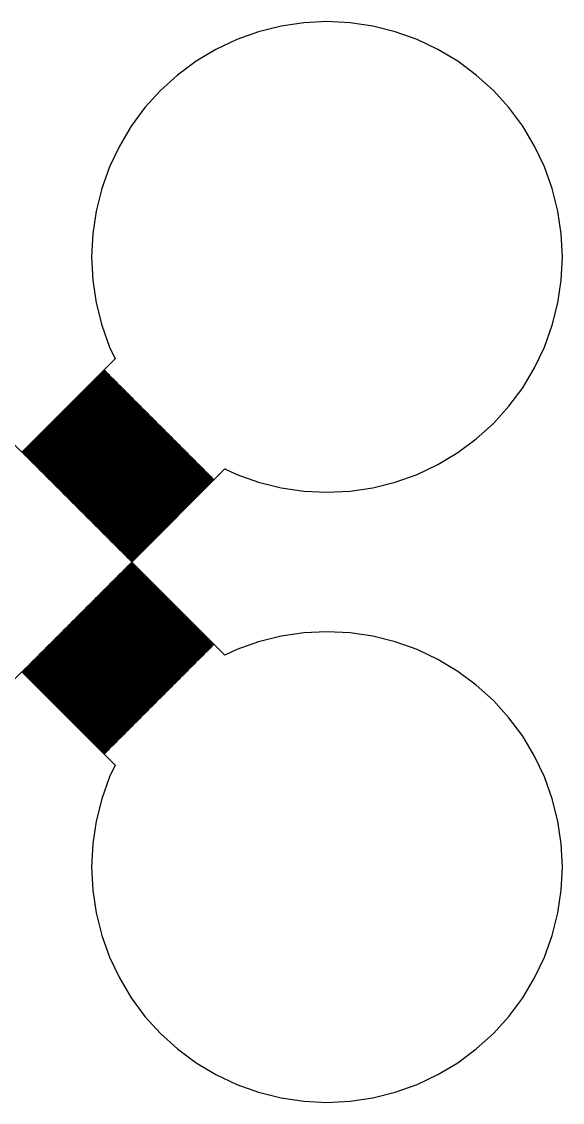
# Model space of a CAD drawing. Extents: x 1 to 107, y 1 to 71.
# Drawn here: x 63 to 70.97, y 55.03 to 70.97 of the extents above; entities that cross this region are included whole.
import ezdxf

# ---------------------------------------------------------------- set-up
doc = ezdxf.new("R2010")
doc.units = 0

msp = doc.modelspace()

# ---------------------------------------------------------------- linework, layer by layer
for p, q in [((67.1571, 70.9505), (66.8202, 70.9005)), ((67.4972, 70.9672), (67.1571, 70.9505)), ((67.8373, 70.9505), (67.4972, 70.9672)), ((68.1741, 70.9005), (67.8373, 70.9505)), ((66.4899, 70.8178), (66.1693, 70.703)), ((66.8202, 70.9005), (66.4899, 70.8178)), ((68.5045, 70.8178), (68.1741, 70.9005)), ((68.8251, 70.703), (68.5045, 70.8178)), ((66.1693, 70.703), (65.8615, 70.5574)), ((69.1329, 70.5574), (68.8251, 70.703)), ((65.8615, 70.5574), (65.5694, 70.3824)), ((69.425, 70.3824), (69.1329, 70.5574)), ((65.5694, 70.3824), (65.2959, 70.1795)), ((69.6985, 70.1795), (69.425, 70.3824)), ((65.2959, 70.1795), (65.0435, 69.9508)), ((69.9508, 69.9508), (69.6985, 70.1795)), ((65.0435, 69.9508), (64.8148, 69.6985)), ((70.1795, 69.6985), (69.9508, 69.9508)), ((64.8148, 69.6985), (64.612, 69.425)), ((70.3824, 69.425), (70.1795, 69.6985)), ((64.612, 69.425), (64.4369, 69.1329)), ((70.5574, 69.1329), (70.3824, 69.425)), ((64.4369, 69.1329), (64.2913, 68.8251)), ((70.703, 68.8251), (70.5574, 69.1329)), ((64.2913, 68.8251), (64.1766, 68.5045)), ((70.8178, 68.5045), (70.703, 68.8251)), ((64.1766, 68.5045), (64.0939, 68.1741)), ((70.9005, 68.1741), (70.8178, 68.5045)), ((64.0939, 68.1741), (64.0439, 67.8373)), ((70.9505, 67.8373), (70.9005, 68.1741)), ((64.0439, 67.8373), (64.0272, 67.4972)), ((70.9672, 67.4972), (70.9505, 67.8373)), ((64.0272, 67.4972), (64.0439, 67.1571)), ((70.9505, 67.1571), (70.9672, 67.4972)), ((64.0439, 67.1571), (64.0939, 66.8202)), ((70.9005, 66.8202), (70.9505, 67.1571)), ((64.0939, 66.8202), (64.1766, 66.4899)), ((70.8178, 66.4899), (70.9005, 66.8202)), ((64.1766, 66.4899), (64.2913, 66.1693)), ((70.703, 66.1693), (70.8178, 66.4899)), ((64.2913, 66.1693), (64.3744, 65.9937)), ((70.5574, 65.8615), (70.703, 66.1693)), ((63, 64.6192), (61.6256, 65.9937)), ((64.3744, 65.9937), (63, 64.6192)), ((63.0071, 64.6122), (64.2212, 65.8263)), ((64.2282, 65.8192), (63.0141, 64.6051)), ((63.0212, 64.598), (64.2353, 65.8121)), ((64.2212, 65.8263), (64.2282, 65.8192)), ((64.2353, 65.8121), (64.2424, 65.8051)), ((70.3824, 65.5694), (70.5574, 65.8615)), ((64.2424, 65.8051), (63.0283, 64.591)), ((63.0354, 64.5839), (64.2495, 65.798)), ((64.2565, 65.7909), (63.0424, 64.5768)), ((63.0495, 64.5698), (64.2636, 65.7839)), ((64.2707, 65.7768), (63.0566, 64.5627)), ((63.0636, 64.5556), (64.2777, 65.7697)), ((64.2848, 65.7626), (63.0707, 64.5486)), ((63.0778, 64.5415), (64.2919, 65.7556)), ((64.299, 65.7485), (63.0848, 64.5344)), ((63.0919, 64.5273), (64.306, 65.7414)), ((64.3131, 65.7344), (63.099, 64.5203)), ((63.106, 64.5132), (64.3202, 65.7273)), ((64.3272, 65.7202), (63.1131, 64.5061)), ((63.1202, 64.499), (64.3343, 65.7132)), ((64.3414, 65.7061), (63.1273, 64.492)), ((63.1343, 64.4849), (64.3484, 65.699)), ((64.3555, 65.6919), (63.1414, 64.4778)), ((63.1485, 64.4708), (64.3626, 65.6849)), ((64.3697, 65.6778), (63.1556, 64.4637)), ((63.1626, 64.4566), (64.3767, 65.6707)), ((64.3838, 65.6637), (63.1697, 64.4496)), ((63.1768, 64.4425), (64.3909, 65.6566)), ((64.2495, 65.798), (64.2565, 65.7909)), ((64.2636, 65.7839), (64.2707, 65.7768)), ((64.2777, 65.7697), (64.2848, 65.7626)), ((64.2919, 65.7556), (64.299, 65.7485)), ((64.306, 65.7414), (64.3131, 65.7344)), ((64.3202, 65.7273), (64.3272, 65.7202)), ((64.3343, 65.7132), (64.3414, 65.7061)), ((64.3484, 65.699), (64.3555, 65.6919)), ((64.3626, 65.6849), (64.3697, 65.6778)), ((64.3767, 65.6707), (64.3838, 65.6637)), ((64.3909, 65.6566), (64.3979, 65.6495)), ((64.3979, 65.6495), (63.1838, 64.4354)), ((63.1909, 64.4283), (64.405, 65.6425)), ((64.4121, 65.6354), (63.198, 64.4213)), ((63.205, 64.4142), (64.4192, 65.6283)), ((64.4262, 65.6212), (63.2121, 64.4071)), ((63.2192, 64.4001), (64.4333, 65.6142)), ((64.4404, 65.6071), (63.2263, 64.393)), ((63.2333, 64.3859), (64.4474, 65.6)), ((64.4545, 65.5929), (63.2404, 64.3788)), ((63.2475, 64.3718), (64.4616, 65.5859)), ((64.4687, 65.5788), (63.2545, 64.3647)), ((63.2616, 64.3576), (64.4757, 65.5717)), ((64.4828, 65.5647), (63.2687, 64.3506)), ((63.2758, 64.3435), (64.4899, 65.5576)), ((64.4969, 65.5505), (63.2828, 64.3364)), ((63.2899, 64.3293), (64.504, 65.5434)), ((64.5111, 65.5364), (63.297, 64.3223)), ((63.304, 64.3152), (64.5182, 65.5293)), ((64.5252, 65.5222), (63.3111, 64.3081)), ((63.3182, 64.3011), (64.5323, 65.5152)), ((64.5394, 65.5081), (63.3253, 64.294)), ((63.3323, 64.2869), (64.5464, 65.501)), ((64.5535, 65.494), (63.3394, 64.2798)), ((64.405, 65.6425), (64.4121, 65.6354)), ((64.4192, 65.6283), (64.4262, 65.6212)), ((64.4333, 65.6142), (64.4404, 65.6071)), ((64.4474, 65.6), (64.4545, 65.5929)), ((64.4616, 65.5859), (64.4687, 65.5788)), ((64.4757, 65.5717), (64.4828, 65.5647)), ((64.4899, 65.5576), (64.4969, 65.5505)), ((64.504, 65.5434), (64.5111, 65.5364)), ((64.5182, 65.5293), (64.5252, 65.5222)), ((64.5323, 65.5152), (64.5394, 65.5081)), ((64.5464, 65.501), (64.5535, 65.494)), ((70.1795, 65.2959), (70.3824, 65.5694)), ((63.3465, 64.2728), (64.5606, 65.4869)), ((64.5677, 65.4798), (63.3535, 64.2657)), ((63.3606, 64.2586), (64.5747, 65.4727)), ((64.5818, 65.4657), (63.3677, 64.2516)), ((63.3748, 64.2445), (64.5889, 65.4586)), ((64.5959, 65.4515), (63.3818, 64.2374)), ((63.3889, 64.2303), (64.603, 65.4444)), ((64.6101, 65.4374), (63.396, 64.2233)), ((63.403, 64.2162), (64.6171, 65.4303)), ((64.6242, 65.4232), (63.4101, 64.2091)), ((63.4172, 64.2021), (64.6313, 65.4162)), ((64.6384, 65.4091), (63.4243, 64.195)), ((63.4313, 64.1879), (64.6454, 65.402)), ((64.6525, 65.395), (63.4384, 64.1808)), ((63.4455, 64.1738), (64.6596, 65.3879)), ((64.6667, 65.3808), (63.4525, 64.1667)), ((63.4596, 64.1596), (64.6737, 65.3737)), ((64.6808, 65.3667), (63.4667, 64.1526)), ((63.4738, 64.1455), (64.6879, 65.3596)), ((64.6949, 65.3525), (63.4808, 64.1384)), ((63.4879, 64.1313), (64.702, 65.3455)), ((64.7091, 65.3384), (63.495, 64.1243)), ((63.502, 64.1172), (64.7161, 65.3313)), ((64.5606, 65.4869), (64.5677, 65.4798)), ((64.5747, 65.4727), (64.5818, 65.4657)), ((64.5889, 65.4586), (64.5959, 65.4515)), ((64.603, 65.4444), (64.6101, 65.4374)), ((64.6171, 65.4303), (64.6242, 65.4232)), ((64.6313, 65.4162), (64.6384, 65.4091)), ((64.6454, 65.402), (64.6525, 65.395)), ((64.6596, 65.3879), (64.6667, 65.3808)), ((64.6737, 65.3737), (64.6808, 65.3667)), ((64.6879, 65.3596), (64.6949, 65.3525)), ((64.702, 65.3455), (64.7091, 65.3384)), ((64.7161, 65.3313), (64.7232, 65.3242)), ((64.7232, 65.3242), (63.5091, 64.1101)), ((63.5162, 64.1031), (64.7303, 65.3172)), ((64.7374, 65.3101), (63.5232, 64.096)), ((63.5303, 64.0889), (64.7444, 65.303)), ((64.7515, 65.296), (63.5374, 64.0818)), ((63.5445, 64.0748), (64.7586, 65.2889)), ((64.7656, 65.2818), (63.5515, 64.0677)), ((63.5586, 64.0606), (64.7727, 65.2747)), ((64.7798, 65.2677), (63.5657, 64.0536)), ((63.5728, 64.0465), (64.7868, 65.2606)), ((64.7939, 65.2535), (63.5798, 64.0394)), ((63.5869, 64.0323), (64.801, 65.2465)), ((64.8081, 65.2394), (63.594, 64.0253)), ((63.601, 64.0182), (64.8151, 65.2323)), ((64.8222, 65.2253), (63.6081, 64.0111)), ((63.6152, 64.0041), (64.8293, 65.2182)), ((64.8363, 65.2111), (63.6222, 63.997)), ((63.6293, 63.9899), (64.8434, 65.204)), ((64.8505, 65.197), (63.6364, 63.9829)), ((63.6435, 63.9758), (64.8576, 65.1899)), ((64.8646, 65.1828), (63.6505, 63.9687)), ((63.6576, 63.9617), (64.8717, 65.1758)), ((64.7303, 65.3172), (64.7374, 65.3101)), ((64.7444, 65.303), (64.7515, 65.296)), ((64.7586, 65.2889), (64.7656, 65.2818)), ((64.7727, 65.2747), (64.7798, 65.2677)), ((64.7868, 65.2606), (64.7939, 65.2535)), ((64.801, 65.2465), (64.8081, 65.2394)), ((64.8151, 65.2323), (64.8222, 65.2253)), ((64.8293, 65.2182), (64.8363, 65.2111)), ((64.8434, 65.204), (64.8505, 65.197)), ((64.8576, 65.1899), (64.8646, 65.1828)), ((64.8717, 65.1758), (64.8788, 65.1687)), ((69.9508, 65.0435), (70.1795, 65.2959)), ((64.8788, 65.1687), (63.6647, 63.9546)), ((63.6717, 63.9475), (64.8858, 65.1616)), ((64.8929, 65.1545), (63.6788, 63.9404)), ((63.6859, 63.9333), (64.9, 65.1475)), ((64.9071, 65.1404), (63.6929, 63.9263)), ((63.7, 63.9192), (64.9141, 65.1333)), ((64.9212, 65.1263), (63.7071, 63.9121)), ((63.7142, 63.9051), (64.9283, 65.1192)), ((64.9353, 65.1121), (63.7212, 63.898)), ((63.7283, 63.8909), (64.9424, 65.105)), ((64.9495, 65.098), (63.7354, 63.8839)), ((63.7425, 63.8768), (64.9566, 65.0909)), ((64.9636, 65.0838), (63.7495, 63.8697)), ((63.7566, 63.8627), (64.9707, 65.0768)), ((64.9778, 65.0697), (63.7637, 63.8556)), ((63.7707, 63.8485), (64.9848, 65.0626)), ((64.9919, 65.0556), (63.7778, 63.8414)), ((63.7849, 63.8344), (64.999, 65.0485)), ((65.0061, 65.0414), (63.7919, 63.8273)), ((63.799, 63.8202), (65.0131, 65.0343)), ((65.0202, 65.0273), (63.8061, 63.8132)), ((63.8132, 63.8061), (65.0273, 65.0202)), ((65.0343, 65.0131), (63.8202, 63.799)), ((64.8858, 65.1616), (64.8929, 65.1545)), ((64.9, 65.1475), (64.9071, 65.1404)), ((64.9141, 65.1333), (64.9212, 65.1263)), ((64.9283, 65.1192), (64.9353, 65.1121)), ((64.9424, 65.105), (64.9495, 65.098)), ((64.9566, 65.0909), (64.9636, 65.0838)), ((64.9707, 65.0768), (64.9778, 65.0697)), ((64.9848, 65.0626), (64.9919, 65.0556)), ((64.999, 65.0485), (65.0061, 65.0414)), ((65.0131, 65.0343), (65.0202, 65.0273)), ((65.0273, 65.0202), (65.0343, 65.0131)), ((69.6985, 64.8148), (69.9508, 65.0435)), ((63.8273, 63.7919), (65.0414, 65.0061)), ((65.0485, 64.999), (63.8344, 63.7849)), ((63.8414, 63.7778), (65.0556, 64.9919)), ((65.0626, 64.9848), (63.8485, 63.7707)), ((63.8556, 63.7637), (65.0697, 64.9778)), ((65.0768, 64.9707), (63.8627, 63.7566)), ((63.8697, 63.7495), (65.0838, 64.9636)), ((65.0909, 64.9566), (63.8768, 63.7425)), ((63.8839, 63.7354), (65.098, 64.9495)), ((65.105, 64.9424), (63.8909, 63.7283)), ((63.898, 63.7212), (65.1121, 64.9353)), ((65.1192, 64.9283), (63.9051, 63.7142)), ((63.9121, 63.7071), (65.1263, 64.9212)), ((65.1333, 64.9141), (63.9192, 63.7)), ((63.9263, 63.6929), (65.1404, 64.9071)), ((65.1475, 64.9), (63.9333, 63.6859)), ((63.9404, 63.6788), (65.1545, 64.8929)), ((65.1616, 64.8858), (63.9475, 63.6717)), ((63.9546, 63.6647), (65.1687, 64.8788)), ((65.1758, 64.8717), (63.9617, 63.6576)), ((63.9687, 63.6505), (65.1828, 64.8646)), ((65.1899, 64.8576), (63.9758, 63.6435)), ((65.0414, 65.0061), (65.0485, 64.999)), ((65.0556, 64.9919), (65.0626, 64.9848)), ((65.0697, 64.9778), (65.0768, 64.9707)), ((65.0838, 64.9636), (65.0909, 64.9566)), ((65.098, 64.9495), (65.105, 64.9424)), ((65.1121, 64.9353), (65.1192, 64.9283)), ((65.1263, 64.9212), (65.1333, 64.9141)), ((65.1404, 64.9071), (65.1475, 64.9)), ((65.1545, 64.8929), (65.1616, 64.8858)), ((65.1687, 64.8788), (65.1758, 64.8717)), ((65.1828, 64.8646), (65.1899, 64.8576)), ((63.9829, 63.6364), (65.197, 64.8505)), ((65.204, 64.8434), (63.9899, 63.6293)), ((63.997, 63.6222), (65.2111, 64.8363)), ((65.2182, 64.8293), (64.0041, 63.6152)), ((64.0111, 63.6081), (65.2253, 64.8222)), ((65.2323, 64.8151), (64.0182, 63.601)), ((64.0253, 63.594), (65.2394, 64.8081)), ((65.2465, 64.801), (64.0323, 63.5869)), ((64.0394, 63.5798), (65.2535, 64.7939)), ((65.2606, 64.7868), (64.0465, 63.5728)), ((64.0536, 63.5657), (65.2677, 64.7798)), ((65.2747, 64.7727), (64.0606, 63.5586)), ((64.0677, 63.5515), (65.2818, 64.7656)), ((65.2889, 64.7586), (64.0748, 63.5445)), ((64.0818, 63.5374), (65.296, 64.7515)), ((65.303, 64.7444), (64.0889, 63.5303)), ((64.096, 63.5232), (65.3101, 64.7374)), ((65.3172, 64.7303), (64.1031, 63.5162)), ((64.1101, 63.5091), (65.3242, 64.7232)), ((65.3313, 64.7161), (64.1172, 63.502)), ((64.1243, 63.495), (65.3384, 64.7091)), ((65.3455, 64.702), (64.1313, 63.4879)), ((64.1384, 63.4808), (65.3525, 64.6949)), ((65.197, 64.8505), (65.204, 64.8434)), ((65.2111, 64.8363), (65.2182, 64.8293)), ((65.2253, 64.8222), (65.2323, 64.8151)), ((65.2394, 64.8081), (65.2465, 64.801)), ((65.2535, 64.7939), (65.2606, 64.7868)), ((65.2677, 64.7798), (65.2747, 64.7727)), ((65.2818, 64.7656), (65.2889, 64.7586)), ((65.296, 64.7515), (65.303, 64.7444)), ((65.3101, 64.7374), (65.3172, 64.7303)), ((65.3242, 64.7232), (65.3313, 64.7161)), ((65.3384, 64.7091), (65.3455, 64.702)), ((65.3525, 64.6949), (65.3596, 64.6879)), ((69.425, 64.612), (69.6985, 64.8148)), ((63.0141, 64.6051), (63.0071, 64.6122)), ((63.0283, 64.591), (63.0212, 64.598)), ((63.0424, 64.5768), (63.0354, 64.5839)), ((63.0566, 64.5627), (63.0495, 64.5698)), ((63.0707, 64.5486), (63.0636, 64.5556)), ((63.0848, 64.5344), (63.0778, 64.5415)), ((65.3596, 64.6879), (64.1455, 63.4738)), ((64.1526, 63.4667), (65.3667, 64.6808)), ((65.3737, 64.6737), (64.1596, 63.4596)), ((64.1667, 63.4525), (65.3808, 64.6667)), ((65.3879, 64.6596), (64.1738, 63.4455)), ((64.1808, 63.4384), (65.395, 64.6525)), ((65.402, 64.6454), (64.1879, 63.4313)), ((64.195, 63.4243), (65.4091, 64.6384)), ((65.4162, 64.6313), (64.2021, 63.4172)), ((64.2091, 63.4101), (65.4232, 64.6242)), ((65.4303, 64.6171), (64.2162, 63.403)), ((64.2233, 63.396), (65.4374, 64.6101)), ((65.4444, 64.603), (64.2303, 63.3889)), ((64.2374, 63.3818), (65.4515, 64.5959)), ((65.4586, 64.5889), (64.2445, 63.3748)), ((64.2516, 63.3677), (65.4657, 64.5818)), ((65.4727, 64.5747), (64.2586, 63.3606)), ((64.2657, 63.3535), (65.4798, 64.5677)), ((65.4869, 64.5606), (64.2728, 63.3465)), ((64.2798, 63.3394), (65.494, 64.5535)), ((65.501, 64.5464), (64.2869, 63.3323)), ((64.294, 63.3253), (65.5081, 64.5394)), ((65.3667, 64.6808), (65.3737, 64.6737)), ((65.3808, 64.6667), (65.3879, 64.6596)), ((65.395, 64.6525), (65.402, 64.6454)), ((65.4091, 64.6384), (65.4162, 64.6313)), ((65.4232, 64.6242), (65.4303, 64.6171)), ((65.4374, 64.6101), (65.4444, 64.603)), ((65.4515, 64.5959), (65.4586, 64.5889)), ((65.4657, 64.5818), (65.4727, 64.5747)), ((65.4798, 64.5677), (65.4869, 64.5606)), ((65.494, 64.5535), (65.501, 64.5464)), ((65.5081, 64.5394), (65.5152, 64.5323)), ((69.1329, 64.4369), (69.425, 64.612)), ((63.099, 64.5203), (63.0919, 64.5273)), ((63.1131, 64.5061), (63.106, 64.5132)), ((63.1273, 64.492), (63.1202, 64.499)), ((63.1414, 64.4778), (63.1343, 64.4849)), ((63.1556, 64.4637), (63.1485, 64.4708)), ((63.1697, 64.4496), (63.1626, 64.4566)), ((63.1838, 64.4354), (63.1768, 64.4425)), ((63.198, 64.4213), (63.1909, 64.4283)), ((63.2121, 64.4071), (63.205, 64.4142)), ((63.2263, 64.393), (63.2192, 64.4001)), ((63.2404, 64.3788), (63.2333, 64.3859)), ((65.5152, 64.5323), (64.3011, 63.3182)), ((64.3081, 63.3111), (65.5222, 64.5252)), ((65.5293, 64.5182), (64.3152, 63.304)), ((64.3223, 63.297), (65.5364, 64.5111)), ((65.5434, 64.504), (64.3293, 63.2899)), ((64.3364, 63.2828), (65.5505, 64.4969)), ((65.5576, 64.4899), (64.3435, 63.2758)), ((64.3506, 63.2687), (65.5647, 64.4828)), ((65.5717, 64.4757), (64.3576, 63.2616)), ((64.3647, 63.2545), (65.5788, 64.4687)), ((65.5859, 64.4616), (64.3718, 63.2475)), ((64.3788, 63.2404), (65.5929, 64.4545)), ((65.6, 64.4474), (64.3859, 63.2333)), ((64.393, 63.2263), (65.6071, 64.4404)), ((65.6142, 64.4333), (64.4001, 63.2192)), ((64.4071, 63.2121), (65.6212, 64.4262)), ((65.6283, 64.4192), (64.4142, 63.205)), ((64.4213, 63.198), (65.6354, 64.4121)), ((65.6425, 64.405), (64.4283, 63.1909)), ((64.4354, 63.1838), (65.6495, 64.3979)), ((65.6566, 64.3909), (64.4425, 63.1768)), ((64.4496, 63.1697), (65.6637, 64.3838)), ((65.6707, 64.3767), (64.4566, 63.1626)), ((65.5222, 64.5252), (65.5293, 64.5182)), ((65.5364, 64.5111), (65.5434, 64.504)), ((65.5505, 64.4969), (65.5576, 64.4899)), ((65.5647, 64.4828), (65.5717, 64.4757)), ((65.5788, 64.4687), (65.5859, 64.4616)), ((65.5929, 64.4545), (65.6, 64.4474)), ((65.6071, 64.4404), (65.6142, 64.4333)), ((65.6212, 64.4262), (65.6283, 64.4192)), ((65.6354, 64.4121), (65.6425, 64.405)), ((65.6495, 64.3979), (65.6566, 64.3909)), ((65.6637, 64.3838), (65.6707, 64.3767)), ((68.8251, 64.2913), (69.1329, 64.4369)), ((63.2545, 64.3647), (63.2475, 64.3718)), ((63.2687, 64.3506), (63.2616, 64.3576)), ((63.2828, 64.3364), (63.2758, 64.3435)), ((63.297, 64.3223), (63.2899, 64.3293)), ((63.3111, 64.3081), (63.304, 64.3152)), ((63.3253, 64.294), (63.3182, 64.3011)), ((63.3394, 64.2798), (63.3323, 64.2869)), ((63.3535, 64.2657), (63.3465, 64.2728)), ((63.3677, 64.2516), (63.3606, 64.2586)), ((63.3818, 64.2374), (63.3748, 64.2445)), ((63.396, 64.2233), (63.3889, 64.2303)), ((63.4101, 64.2091), (63.403, 64.2162)), ((64.4637, 63.1556), (65.6778, 64.3697)), ((65.6849, 64.3626), (64.4708, 63.1485)), ((64.4778, 63.1414), (65.6919, 64.3555)), ((65.699, 64.3484), (64.4849, 63.1343)), ((64.492, 63.1273), (65.7061, 64.3414)), ((65.7132, 64.3343), (64.499, 63.1202)), ((64.5061, 63.1131), (65.7202, 64.3272)), ((65.7273, 64.3202), (64.5132, 63.106)), ((64.5203, 63.099), (65.7344, 64.3131)), ((65.7414, 64.306), (64.5273, 63.0919)), ((64.5344, 63.0848), (65.7485, 64.299)), ((65.7556, 64.2919), (64.5415, 63.0778)), ((64.5486, 63.0707), (65.7626, 64.2848)), ((65.7697, 64.2777), (64.5556, 63.0636)), ((64.5627, 63.0566), (65.7768, 64.2707)), ((65.7839, 64.2636), (64.5698, 63.0495)), ((64.5768, 63.0424), (65.7909, 64.2565)), ((65.798, 64.2495), (64.5839, 63.0354)), ((64.591, 63.0283), (65.8051, 64.2424)), ((65.8121, 64.2353), (64.598, 63.0212)), ((64.6051, 63.0141), (65.8192, 64.2282)), ((65.8263, 64.2212), (64.6122, 63.0071)), ((64.6192, 63), (65.9937, 64.3744)), ((65.6778, 64.3697), (65.6849, 64.3626)), ((65.6919, 64.3555), (65.699, 64.3484)), ((65.7061, 64.3414), (65.7132, 64.3343)), ((65.7202, 64.3272), (65.7273, 64.3202)), ((65.7344, 64.3131), (65.7414, 64.306)), ((65.7485, 64.299), (65.7556, 64.2919)), ((65.7626, 64.2848), (65.7697, 64.2777)), ((65.7768, 64.2707), (65.7839, 64.2636)), ((65.7909, 64.2565), (65.798, 64.2495)), ((65.8051, 64.2424), (65.8121, 64.2353)), ((65.8192, 64.2282), (65.8263, 64.2212)), ((65.9937, 64.3744), (66.1693, 64.2913)), ((66.1693, 64.2913), (66.4899, 64.1766)), ((68.5045, 64.1766), (68.8251, 64.2913)), ((63.4243, 64.195), (63.4172, 64.2021)), ((63.4384, 64.1808), (63.4313, 64.1879)), ((63.4525, 64.1667), (63.4455, 64.1738)), ((63.4667, 64.1526), (63.4596, 64.1596)), ((63.4808, 64.1384), (63.4738, 64.1455)), ((63.495, 64.1243), (63.4879, 64.1313)), ((63.5091, 64.1101), (63.502, 64.1172)), ((63.5232, 64.096), (63.5162, 64.1031)), ((63.5374, 64.0818), (63.5303, 64.0889)), ((63.5515, 64.0677), (63.5445, 64.0748)), ((63.5657, 64.0536), (63.5586, 64.0606)), ((66.4899, 64.1766), (66.8202, 64.0939)), ((66.8202, 64.0939), (67.1571, 64.0439)), ((67.8373, 64.0439), (68.1741, 64.0939)), ((68.1741, 64.0939), (68.5045, 64.1766)), ((63.5798, 64.0394), (63.5728, 64.0465)), ((63.594, 64.0253), (63.5869, 64.0323)), ((63.6081, 64.0111), (63.601, 64.0182)), ((63.6222, 63.997), (63.6152, 64.0041)), ((63.6364, 63.9829), (63.6293, 63.9899)), ((63.6505, 63.9687), (63.6435, 63.9758)), ((63.6647, 63.9546), (63.6576, 63.9617)), ((63.6788, 63.9404), (63.6717, 63.9475)), ((63.6929, 63.9263), (63.6859, 63.9333)), ((63.7071, 63.9121), (63.7, 63.9192)), ((63.7212, 63.898), (63.7142, 63.9051)), ((67.1571, 64.0439), (67.4972, 64.0272)), ((67.4972, 64.0272), (67.8373, 64.0439)), ((63.7354, 63.8839), (63.7283, 63.8909)), ((63.7495, 63.8697), (63.7425, 63.8768)), ((63.7637, 63.8556), (63.7566, 63.8627)), ((63.7778, 63.8414), (63.7707, 63.8485)), ((63.7919, 63.8273), (63.7849, 63.8344)), ((63.8061, 63.8132), (63.799, 63.8202)), ((63.8202, 63.799), (63.8132, 63.8061)), ((63.8344, 63.7849), (63.8273, 63.7919)), ((63.8485, 63.7707), (63.8414, 63.7778)), ((63.8627, 63.7566), (63.8556, 63.7637)), ((63.8768, 63.7425), (63.8697, 63.7495)), ((63.8909, 63.7283), (63.8839, 63.7354)), ((63.9051, 63.7142), (63.898, 63.7212)), ((63.9192, 63.7), (63.9121, 63.7071)), ((63.9333, 63.6859), (63.9263, 63.6929)), ((63.9475, 63.6717), (63.9404, 63.6788)), ((63.9617, 63.6576), (63.9546, 63.6647)), ((63.9758, 63.6435), (63.9687, 63.6505)), ((63.9899, 63.6293), (63.9829, 63.6364)), ((64.0041, 63.6152), (63.997, 63.6222)), ((64.0182, 63.601), (64.0111, 63.6081)), ((64.0323, 63.5869), (64.0253, 63.594)), ((64.0465, 63.5728), (64.0394, 63.5798)), ((64.0606, 63.5586), (64.0536, 63.5657)), ((64.0748, 63.5445), (64.0677, 63.5515)), ((64.0889, 63.5303), (64.0818, 63.5374)), ((64.1031, 63.5162), (64.096, 63.5232)), ((64.1172, 63.502), (64.1101, 63.5091)), ((64.1313, 63.4879), (64.1243, 63.495)), ((64.1455, 63.4738), (64.1384, 63.4808)), ((64.1596, 63.4596), (64.1526, 63.4667)), ((64.1738, 63.4455), (64.1667, 63.4525)), ((64.1879, 63.4313), (64.1808, 63.4384)), ((64.2021, 63.4172), (64.195, 63.4243)), ((64.2162, 63.403), (64.2091, 63.4101)), ((64.2303, 63.3889), (64.2233, 63.396)), ((64.2445, 63.3748), (64.2374, 63.3818)), ((64.2586, 63.3606), (64.2516, 63.3677)), ((64.2728, 63.3465), (64.2657, 63.3535)), ((64.2869, 63.3323), (64.2798, 63.3394)), ((64.3011, 63.3182), (64.294, 63.3253)), ((64.3152, 63.304), (64.3081, 63.3111)), ((64.3293, 63.2899), (64.3223, 63.297)), ((64.3435, 63.2758), (64.3364, 63.2828)), ((64.3576, 63.2616), (64.3506, 63.2687)), ((64.3718, 63.2475), (64.3647, 63.2545)), ((64.3859, 63.2333), (64.3788, 63.2404)), ((64.4001, 63.2192), (64.393, 63.2263)), ((64.4142, 63.205), (64.4071, 63.2121)), ((64.4283, 63.1909), (64.4213, 63.198)), ((64.4425, 63.1768), (64.4354, 63.1838)), ((64.4566, 63.1626), (64.4496, 63.1697)), ((64.4708, 63.1485), (64.4637, 63.1556)), ((64.4849, 63.1343), (64.4778, 63.1414)), ((64.499, 63.1202), (64.492, 63.1273)), ((64.5132, 63.106), (64.5061, 63.1131)), ((64.5273, 63.0919), (64.5203, 63.099)), ((64.5415, 63.0778), (64.5344, 63.0848)), ((64.5556, 63.0636), (64.5486, 63.0707)), ((64.5698, 63.0495), (64.5627, 63.0566)), ((64.5627, 62.9434), (64.5698, 62.9505)), ((65.7768, 61.7293), (64.5627, 62.9434)), ((64.5698, 62.9505), (65.7839, 61.7364)), ((64.5839, 63.0354), (64.5768, 63.0424)), ((64.5768, 62.9576), (64.5839, 62.9646)), ((65.7909, 61.7435), (64.5768, 62.9576)), ((64.5839, 62.9646), (65.798, 61.7505)), ((64.598, 63.0212), (64.591, 63.0283)), ((64.591, 62.9717), (64.598, 62.9788)), ((65.8051, 61.7576), (64.591, 62.9717)), ((64.598, 62.9788), (65.8121, 61.7647)), ((64.6122, 63.0071), (64.6051, 63.0141)), ((64.6051, 62.9859), (64.6122, 62.9929)), ((65.8192, 61.7717), (64.6051, 62.9859)), ((64.6122, 62.9929), (65.8263, 61.7788)), ((65.9937, 61.6256), (64.6192, 63)), ((64.4071, 62.7879), (64.4142, 62.7949)), ((65.6212, 61.5737), (64.4071, 62.7879)), ((64.4142, 62.7949), (65.6283, 61.5808)), ((64.4213, 62.802), (64.4283, 62.8091)), ((65.6354, 61.5879), (64.4213, 62.802)), ((64.4283, 62.8091), (65.6425, 61.595)), ((64.4354, 62.8161), (64.4425, 62.8232)), ((65.6495, 61.602), (64.4354, 62.8161)), ((64.4425, 62.8232), (65.6566, 61.6091)), ((64.4496, 62.8303), (64.4566, 62.8374)), ((65.6637, 61.6162), (64.4496, 62.8303)), ((64.4566, 62.8374), (65.6707, 61.6232)), ((64.4637, 62.8444), (64.4708, 62.8515)), ((65.6778, 61.6303), (64.4637, 62.8444)), ((64.4708, 62.8515), (65.6849, 61.6374)), ((64.4778, 62.8586), (64.4849, 62.8656)), ((65.6919, 61.6445), (64.4778, 62.8586)), ((64.4849, 62.8656), (65.699, 61.6515)), ((64.492, 62.8727), (64.499, 62.8798)), ((65.7061, 61.6586), (64.492, 62.8727)), ((64.499, 62.8798), (65.7132, 61.6657)), ((64.5061, 62.8869), (64.5132, 62.8939)), ((65.7202, 61.6727), (64.5061, 62.8869)), ((64.5132, 62.8939), (65.7273, 61.6798)), ((64.5203, 62.901), (64.5273, 62.9081)), ((65.7344, 61.6869), (64.5203, 62.901)), ((64.5273, 62.9081), (65.7414, 61.694)), ((64.5344, 62.9151), (64.5415, 62.9222)), ((65.7485, 61.701), (64.5344, 62.9151)), ((64.5415, 62.9222), (65.7556, 61.7081)), ((64.5486, 62.9293), (64.5556, 62.9364)), ((65.7626, 61.7152), (64.5486, 62.9293)), ((64.5556, 62.9364), (65.7697, 61.7222)), ((64.2374, 62.6182), (64.2445, 62.6252)), ((64.2445, 62.6252), (65.4586, 61.4111)), ((64.2516, 62.6323), (64.2586, 62.6394)), ((65.4657, 61.4182), (64.2516, 62.6323)), ((64.2586, 62.6394), (65.4727, 61.4253)), ((64.2657, 62.6464), (64.2728, 62.6535)), ((65.4798, 61.4323), (64.2657, 62.6464)), ((64.2728, 62.6535), (65.4869, 61.4394)), ((64.2798, 62.6606), (64.2869, 62.6676)), ((65.494, 61.4465), (64.2798, 62.6606)), ((64.2869, 62.6676), (65.501, 61.4535)), ((64.294, 62.6747), (64.3011, 62.6818)), ((65.5081, 61.4606), (64.294, 62.6747)), ((64.3011, 62.6818), (65.5152, 61.4677)), ((64.3081, 62.6889), (64.3152, 62.6959)), ((65.5222, 61.4747), (64.3081, 62.6889)), ((64.3152, 62.6959), (65.5293, 61.4818)), ((64.3223, 62.703), (64.3293, 62.7101)), ((65.5364, 61.4889), (64.3223, 62.703)), ((64.3293, 62.7101), (65.5434, 61.496)), ((64.3364, 62.7171), (64.3435, 62.7242)), ((65.5505, 61.5031), (64.3364, 62.7171)), ((64.3435, 62.7242), (65.5576, 61.5101)), ((64.3506, 62.7313), (64.3576, 62.7384)), ((65.5647, 61.5172), (64.3506, 62.7313)), ((64.3576, 62.7384), (65.5717, 61.5243)), ((64.3647, 62.7454), (64.3718, 62.7525)), ((65.5788, 61.5313), (64.3647, 62.7454)), ((64.3718, 62.7525), (65.5859, 61.5384)), ((64.3788, 62.7596), (64.3859, 62.7666)), ((65.5929, 61.5455), (64.3788, 62.7596)), ((64.3859, 62.7666), (65.6, 61.5525)), ((64.393, 62.7737), (64.4001, 62.7808)), ((65.6071, 61.5596), (64.393, 62.7737)), ((64.4001, 62.7808), (65.6142, 61.5667)), ((64.0818, 62.4626), (64.0889, 62.4697)), ((64.0889, 62.4697), (65.303, 61.2556)), ((64.096, 62.4767), (64.1031, 62.4838)), ((65.3101, 61.2626), (64.096, 62.4767)), ((64.1031, 62.4838), (65.3172, 61.2697)), ((64.1101, 62.4909), (64.1172, 62.498)), ((65.3242, 61.2768), (64.1101, 62.4909)), ((64.1172, 62.498), (65.3313, 61.2838)), ((64.1243, 62.505), (64.1313, 62.5121)), ((65.3384, 61.2909), (64.1243, 62.505)), ((64.1313, 62.5121), (65.3455, 61.298)), ((64.1384, 62.5192), (64.1455, 62.5262)), ((65.3525, 61.3051), (64.1384, 62.5192)), ((64.1455, 62.5262), (65.3596, 61.3121)), ((64.1526, 62.5333), (64.1596, 62.5404)), ((65.3667, 61.3192), (64.1526, 62.5333)), ((64.1596, 62.5404), (65.3737, 61.3263)), ((64.1667, 62.5474), (64.1738, 62.5545)), ((65.3808, 61.3333), (64.1667, 62.5474)), ((64.1738, 62.5545), (65.3879, 61.3404)), ((64.1808, 62.5616), (64.1879, 62.5686)), ((65.395, 61.3475), (64.1808, 62.5616)), ((64.1879, 62.5686), (65.402, 61.3546)), ((64.195, 62.5757), (64.2021, 62.5828)), ((65.4091, 61.3616), (64.195, 62.5757)), ((64.2021, 62.5828), (65.4162, 61.3687)), ((64.2091, 62.5899), (64.2162, 62.597)), ((65.4232, 61.3758), (64.2091, 62.5899)), ((64.2162, 62.597), (65.4303, 61.3828)), ((64.2233, 62.604), (64.2303, 62.6111)), ((65.4374, 61.3899), (64.2233, 62.604)), ((64.2303, 62.6111), (65.4444, 61.397)), ((65.4515, 61.4041), (64.2374, 62.6182)), ((63.9263, 62.307), (63.9333, 62.3141)), ((65.1404, 61.0929), (63.9263, 62.307)), ((63.9333, 62.3141), (65.1475, 61.1)), ((63.9404, 62.3212), (63.9475, 62.3282)), ((65.1545, 61.1071), (63.9404, 62.3212)), ((63.9475, 62.3282), (65.1616, 61.1141)), ((63.9546, 62.3353), (63.9617, 62.3424)), ((65.1687, 61.1212), (63.9546, 62.3353)), ((63.9617, 62.3424), (65.1758, 61.1283)), ((63.9687, 62.3495), (63.9758, 62.3565)), ((65.1828, 61.1353), (63.9687, 62.3495)), ((63.9758, 62.3565), (65.1899, 61.1424)), ((63.9829, 62.3636), (63.9899, 62.3707)), ((65.197, 61.1495), (63.9829, 62.3636)), ((63.9899, 62.3707), (65.204, 61.1566)), ((63.997, 62.3777), (64.0041, 62.3848)), ((65.2111, 61.1636), (63.997, 62.3777)), ((64.0041, 62.3848), (65.2182, 61.1707)), ((64.0111, 62.3919), (64.0182, 62.399)), ((65.2253, 61.1778), (64.0111, 62.3919)), ((64.0182, 62.399), (65.2323, 61.1848)), ((64.0253, 62.406), (64.0323, 62.4131)), ((65.2394, 61.1919), (64.0253, 62.406)), ((64.0323, 62.4131), (65.2465, 61.199)), ((64.0394, 62.4202), (64.0465, 62.4272)), ((65.2535, 61.2061), (64.0394, 62.4202)), ((64.0465, 62.4272), (65.2606, 61.2131)), ((64.0536, 62.4343), (64.0606, 62.4414)), ((65.2677, 61.2202), (64.0536, 62.4343)), ((64.0606, 62.4414), (65.2747, 61.2273)), ((64.0677, 62.4485), (64.0748, 62.4555)), ((65.2818, 61.2343), (64.0677, 62.4485)), ((64.0748, 62.4555), (65.2889, 61.2414)), ((65.296, 61.2485), (64.0818, 62.4626)), ((63.7566, 62.1373), (63.7637, 62.1444)), ((63.7637, 62.1444), (64.9778, 60.9303)), ((63.7707, 62.1515), (63.7778, 62.1585)), ((64.9848, 60.9374), (63.7707, 62.1515)), ((63.7778, 62.1585), (64.9919, 60.9444)), ((63.7849, 62.1656), (63.7919, 62.1727)), ((64.999, 60.9515), (63.7849, 62.1656)), ((63.7919, 62.1727), (65.0061, 60.9586)), ((63.799, 62.1798), (63.8061, 62.1868)), ((65.0131, 60.9657), (63.799, 62.1798)), ((63.8061, 62.1868), (65.0202, 60.9727)), ((63.8132, 62.1939), (63.8202, 62.201)), ((65.0273, 60.9798), (63.8132, 62.1939)), ((63.8202, 62.201), (65.0343, 60.9869)), ((63.8273, 62.208), (63.8344, 62.2151)), ((65.0414, 60.9939), (63.8273, 62.208)), ((63.8344, 62.2151), (65.0485, 61.001)), ((63.8414, 62.2222), (63.8485, 62.2292)), ((65.0556, 61.0081), (63.8414, 62.2222)), ((63.8485, 62.2292), (65.0626, 61.0151)), ((63.8556, 62.2363), (63.8627, 62.2434)), ((65.0697, 61.0222), (63.8556, 62.2363)), ((63.8627, 62.2434), (65.0768, 61.0293)), ((63.8697, 62.2505), (63.8768, 62.2575)), ((65.0838, 61.0363), (63.8697, 62.2505)), ((63.8768, 62.2575), (65.0909, 61.0434)), ((63.8839, 62.2646), (63.8909, 62.2717)), ((65.098, 61.0505), (63.8839, 62.2646)), ((63.8909, 62.2717), (65.105, 61.0576)), ((63.898, 62.2787), (63.9051, 62.2858)), ((65.1121, 61.0646), (63.898, 62.2787)), ((63.9051, 62.2858), (65.1192, 61.0717)), ((63.9121, 62.2929), (63.9192, 62.3)), ((65.1263, 61.0788), (63.9121, 62.2929)), ((63.9192, 62.3), (65.1333, 61.0859)), ((63.601, 61.9818), (63.6081, 61.9888)), ((63.6081, 61.9888), (64.8222, 60.7747)), ((63.6152, 61.9959), (63.6222, 62.003)), ((64.8293, 60.7818), (63.6152, 61.9959)), ((63.6222, 62.003), (64.8363, 60.7889)), ((63.6293, 62.0101), (63.6364, 62.0171)), ((64.8434, 60.7959), (63.6293, 62.0101)), ((63.6364, 62.0171), (64.8505, 60.803)), ((63.6435, 62.0242), (63.6505, 62.0313)), ((64.8576, 60.8101), (63.6435, 62.0242)), ((63.6505, 62.0313), (64.8646, 60.8172)), ((63.6576, 62.0383), (63.6647, 62.0454)), ((64.8717, 60.8242), (63.6576, 62.0383)), ((63.6647, 62.0454), (64.8788, 60.8313)), ((63.6717, 62.0525), (63.6788, 62.0596)), ((64.8858, 60.8384), (63.6717, 62.0525)), ((63.6788, 62.0596), (64.8929, 60.8454)), ((63.6859, 62.0666), (63.6929, 62.0737)), ((64.9, 60.8525), (63.6859, 62.0666)), ((63.6929, 62.0737), (64.9071, 60.8596)), ((63.7, 62.0808), (63.7071, 62.0878)), ((64.9141, 60.8667), (63.7, 62.0808)), ((63.7071, 62.0878), (64.9212, 60.8737)), ((63.7142, 62.0949), (63.7212, 62.102)), ((64.9283, 60.8808), (63.7142, 62.0949)), ((63.7212, 62.102), (64.9353, 60.8879)), ((63.7283, 62.1091), (63.7354, 62.1161)), ((64.9424, 60.8949), (63.7283, 62.1091)), ((63.7354, 62.1161), (64.9495, 60.902)), ((63.7425, 62.1232), (63.7495, 62.1303)), ((64.9566, 60.9091), (63.7425, 62.1232)), ((63.7495, 62.1303), (64.9636, 60.9162)), ((64.9707, 60.9232), (63.7566, 62.1373)), ((63.4455, 61.8262), (63.4525, 61.8333)), ((64.6596, 60.6121), (63.4455, 61.8262)), ((63.4525, 61.8333), (64.6667, 60.6192)), ((63.4596, 61.8403), (63.4667, 61.8474)), ((64.6737, 60.6262), (63.4596, 61.8403)), ((63.4667, 61.8474), (64.6808, 60.6333)), ((63.4738, 61.8545), (63.4808, 61.8616)), ((64.6879, 60.6404), (63.4738, 61.8545)), ((63.4808, 61.8616), (64.6949, 60.6474)), ((63.4879, 61.8686), (63.495, 61.8757)), ((64.702, 60.6545), (63.4879, 61.8686)), ((63.495, 61.8757), (64.7091, 60.6616)), ((63.502, 61.8828), (63.5091, 61.8898)), ((64.7161, 60.6687), (63.502, 61.8828)), ((63.5091, 61.8898), (64.7232, 60.6757)), ((63.5162, 61.8969), (63.5232, 61.904)), ((64.7303, 60.6828), (63.5162, 61.8969)), ((63.5232, 61.904), (64.7374, 60.6899)), ((63.5303, 61.9111), (63.5374, 61.9181)), ((64.7444, 60.697), (63.5303, 61.9111)), ((63.5374, 61.9181), (64.7515, 60.704)), ((63.5445, 61.9252), (63.5515, 61.9323)), ((64.7586, 60.7111), (63.5445, 61.9252)), ((63.5515, 61.9323), (64.7656, 60.7182)), ((63.5586, 61.9393), (63.5657, 61.9464)), ((64.7727, 60.7252), (63.5586, 61.9393)), ((63.5657, 61.9464), (64.7798, 60.7323)), ((63.5728, 61.9535), (63.5798, 61.9606)), ((64.7868, 60.7394), (63.5728, 61.9535)), ((63.5798, 61.9606), (64.7939, 60.7464)), ((63.5869, 61.9676), (63.594, 61.9747)), ((64.801, 60.7535), (63.5869, 61.9676)), ((63.594, 61.9747), (64.8081, 60.7606)), ((64.8151, 60.7677), (63.601, 61.9818)), ((66.8202, 61.9061), (66.4899, 61.8234)), ((67.1571, 61.9561), (66.8202, 61.9061)), ((67.4972, 61.9728), (67.1571, 61.9561)), ((67.8373, 61.9561), (67.4972, 61.9728)), ((68.1741, 61.9061), (67.8373, 61.9561)), ((68.5045, 61.8234), (68.1741, 61.9061)), ((63.2899, 61.6707), (63.297, 61.6777)), ((64.504, 60.4565), (63.2899, 61.6707)), ((63.297, 61.6777), (64.5111, 60.4636)), ((63.304, 61.6848), (63.3111, 61.6919)), ((64.5182, 60.4707), (63.304, 61.6848)), ((63.3111, 61.6919), (64.5252, 60.4778)), ((63.3182, 61.6989), (63.3253, 61.706)), ((64.5323, 60.4848), (63.3182, 61.6989)), ((63.3253, 61.706), (64.5394, 60.4919)), ((63.3323, 61.7131), (63.3394, 61.7201)), ((64.5464, 60.499), (63.3323, 61.7131)), ((63.3394, 61.7201), (64.5535, 60.506)), ((63.3465, 61.7272), (63.3535, 61.7343)), ((64.5606, 60.5131), (63.3465, 61.7272)), ((63.3535, 61.7343), (64.5677, 60.5202)), ((63.3606, 61.7413), (63.3677, 61.7484)), ((64.5747, 60.5272), (63.3606, 61.7413)), ((63.3677, 61.7484), (64.5818, 60.5343)), ((63.3748, 61.7555), (63.3818, 61.7626)), ((64.5889, 60.5414), (63.3748, 61.7555)), ((63.3818, 61.7626), (64.5959, 60.5485)), ((63.3889, 61.7696), (63.396, 61.7767)), ((64.603, 60.5555), (63.3889, 61.7696)), ((63.396, 61.7767), (64.6101, 60.5626)), ((63.403, 61.7838), (63.4101, 61.7909)), ((64.6171, 60.5697), (63.403, 61.7838)), ((63.4101, 61.7909), (64.6242, 60.5768)), ((63.4172, 61.7979), (63.4243, 61.805)), ((64.6313, 60.5838), (63.4172, 61.7979)), ((63.4243, 61.805), (64.6384, 60.5909)), ((63.4313, 61.8121), (63.4384, 61.8191)), ((64.6454, 60.598), (63.4313, 61.8121)), ((63.4384, 61.8191), (64.6525, 60.605)), ((65.7273, 61.6798), (65.7202, 61.6727)), ((65.7414, 61.694), (65.7344, 61.6869)), ((65.7556, 61.7081), (65.7485, 61.701)), ((65.7697, 61.7222), (65.7626, 61.7152)), ((65.7839, 61.7364), (65.7768, 61.7293)), ((65.798, 61.7505), (65.7909, 61.7435)), ((65.8121, 61.7647), (65.8051, 61.7576)), ((65.8263, 61.7788), (65.8192, 61.7717)), ((66.1693, 61.7087), (65.9937, 61.6256)), ((66.4899, 61.8234), (66.1693, 61.7087)), ((68.8251, 61.7087), (68.5045, 61.8234)), ((69.1329, 61.563), (68.8251, 61.7087)), ((63.1202, 61.5009), (63.1273, 61.508)), ((63.1273, 61.508), (64.3414, 60.2939)), ((63.1343, 61.5151), (63.1414, 61.5222)), ((64.3484, 60.301), (63.1343, 61.5151)), ((63.1414, 61.5222), (64.3555, 60.308)), ((63.1485, 61.5292), (63.1556, 61.5363)), ((64.3626, 60.3151), (63.1485, 61.5292)), ((63.1556, 61.5363), (64.3697, 60.3222)), ((63.1626, 61.5434), (63.1697, 61.5504)), ((64.3767, 60.3293), (63.1626, 61.5434)), ((63.1697, 61.5504), (64.3838, 60.3363)), ((63.1768, 61.5575), (63.1838, 61.5646)), ((64.3909, 60.3434), (63.1768, 61.5575)), ((63.1838, 61.5646), (64.3979, 60.3505)), ((63.1909, 61.5716), (63.198, 61.5787)), ((64.405, 60.3575), (63.1909, 61.5716)), ((63.198, 61.5787), (64.4121, 60.3646)), ((63.205, 61.5858), (63.2121, 61.5929)), ((64.4192, 60.3717), (63.205, 61.5858)), ((63.2121, 61.5929), (64.4262, 60.3788)), ((63.2192, 61.5999), (63.2263, 61.607)), ((64.4333, 60.3858), (63.2192, 61.5999)), ((63.2263, 61.607), (64.4404, 60.3929)), ((63.2333, 61.6141), (63.2404, 61.6211)), ((64.4474, 60.4), (63.2333, 61.6141)), ((63.2404, 61.6211), (64.4545, 60.407)), ((63.2475, 61.6282), (63.2545, 61.6353)), ((64.4616, 60.4141), (63.2475, 61.6282)), ((63.2545, 61.6353), (64.4687, 60.4212)), ((63.2616, 61.6424), (63.2687, 61.6494)), ((64.4757, 60.4283), (63.2616, 61.6424)), ((63.2687, 61.6494), (64.4828, 60.4353)), ((63.2758, 61.6565), (63.2828, 61.6636)), ((64.4899, 60.4424), (63.2758, 61.6565)), ((63.2828, 61.6636), (64.4969, 60.4495)), ((65.5576, 61.5101), (65.5505, 61.5031)), ((65.5717, 61.5243), (65.5647, 61.5172)), ((65.5859, 61.5384), (65.5788, 61.5313)), ((65.6, 61.5525), (65.5929, 61.5455)), ((65.6142, 61.5667), (65.6071, 61.5596)), ((65.6283, 61.5808), (65.6212, 61.5737)), ((65.6425, 61.595), (65.6354, 61.5879)), ((65.6566, 61.6091), (65.6495, 61.602)), ((65.6707, 61.6232), (65.6637, 61.6162)), ((65.6849, 61.6374), (65.6778, 61.6303)), ((65.699, 61.6515), (65.6919, 61.6445)), ((65.7132, 61.6657), (65.7061, 61.6586)), ((69.425, 61.388), (69.1329, 61.563)), ((61.6256, 60.0063), (63, 61.3807)), ((63, 61.3807), (64.3744, 60.0063)), ((63.0071, 61.3878), (63.0141, 61.3949)), ((64.2212, 60.1737), (63.0071, 61.3878)), ((63.0141, 61.3949), (64.2282, 60.1808)), ((63.0212, 61.4019), (63.0283, 61.409)), ((64.2353, 60.1878), (63.0212, 61.4019)), ((63.0283, 61.409), (64.2424, 60.1949)), ((63.0354, 61.4161), (63.0424, 61.4232)), ((64.2495, 60.202), (63.0354, 61.4161)), ((63.0424, 61.4232), (64.2565, 60.209)), ((63.0495, 61.4302), (63.0566, 61.4373)), ((64.2636, 60.2161), (63.0495, 61.4302)), ((63.0566, 61.4373), (64.2707, 60.2232)), ((63.0636, 61.4444), (63.0707, 61.4514)), ((64.2777, 60.2303), (63.0636, 61.4444)), ((63.0707, 61.4514), (64.2848, 60.2373)), ((63.0778, 61.4585), (63.0848, 61.4656)), ((64.2919, 60.2444), (63.0778, 61.4585)), ((63.0848, 61.4656), (64.299, 60.2515)), ((63.0919, 61.4727), (63.099, 61.4797)), ((64.306, 60.2585), (63.0919, 61.4727)), ((63.099, 61.4797), (64.3131, 60.2656)), ((63.106, 61.4868), (63.1131, 61.4939)), ((64.3202, 60.2727), (63.106, 61.4868)), ((63.1131, 61.4939), (64.3272, 60.2798)), ((64.3343, 60.2868), (63.1202, 61.5009)), ((65.402, 61.3546), (65.395, 61.3475)), ((65.4162, 61.3687), (65.4091, 61.3616)), ((65.4303, 61.3828), (65.4232, 61.3758)), ((65.4444, 61.397), (65.4374, 61.3899)), ((65.4586, 61.4111), (65.4515, 61.4041)), ((65.4727, 61.4253), (65.4657, 61.4182)), ((65.4869, 61.4394), (65.4798, 61.4323)), ((65.501, 61.4535), (65.494, 61.4465)), ((65.5152, 61.4677), (65.5081, 61.4606)), ((65.5293, 61.4818), (65.5222, 61.4747)), ((65.5434, 61.496), (65.5364, 61.4889)), ((69.6985, 61.1851), (69.425, 61.388)), ((65.2465, 61.199), (65.2394, 61.1919)), ((65.2606, 61.2131), (65.2535, 61.2061)), ((65.2747, 61.2273), (65.2677, 61.2202)), ((65.2889, 61.2414), (65.2818, 61.2343)), ((65.303, 61.2556), (65.296, 61.2485)), ((65.3172, 61.2697), (65.3101, 61.2626)), ((65.3313, 61.2838), (65.3242, 61.2768)), ((65.3455, 61.298), (65.3384, 61.2909)), ((65.3596, 61.3121), (65.3525, 61.3051)), ((65.3737, 61.3263), (65.3667, 61.3192)), ((65.3879, 61.3404), (65.3808, 61.3333)), ((65.0768, 61.0293), (65.0697, 61.0222)), ((65.0909, 61.0434), (65.0838, 61.0363)), ((65.105, 61.0576), (65.098, 61.0505)), ((65.1192, 61.0717), (65.1121, 61.0646)), ((65.1333, 61.0859), (65.1263, 61.0788)), ((65.1475, 61.1), (65.1404, 61.0929)), ((65.1616, 61.1141), (65.1545, 61.1071)), ((65.1758, 61.1283), (65.1687, 61.1212)), ((65.1899, 61.1424), (65.1828, 61.1353)), ((65.204, 61.1566), (65.197, 61.1495)), ((65.2182, 61.1707), (65.2111, 61.1636)), ((65.2323, 61.1848), (65.2253, 61.1778)), ((69.9508, 60.9565), (69.6985, 61.1851)), ((64.9212, 60.8737), (64.9141, 60.8667)), ((64.9353, 60.8879), (64.9283, 60.8808)), ((64.9495, 60.902), (64.9424, 60.8949)), ((64.9636, 60.9162), (64.9566, 60.9091)), ((64.9778, 60.9303), (64.9707, 60.9232)), ((64.9919, 60.9444), (64.9848, 60.9374)), ((65.0061, 60.9586), (64.999, 60.9515)), ((65.0202, 60.9727), (65.0131, 60.9657)), ((65.0343, 60.9869), (65.0273, 60.9798)), ((65.0485, 61.001), (65.0414, 60.9939)), ((65.0626, 61.0151), (65.0556, 61.0081)), ((70.1795, 60.7041), (69.9508, 60.9565)), ((64.7656, 60.7182), (64.7586, 60.7111)), ((64.7798, 60.7323), (64.7727, 60.7252)), ((64.7939, 60.7464), (64.7868, 60.7394)), ((64.8081, 60.7606), (64.801, 60.7535)), ((64.8222, 60.7747), (64.8151, 60.7677)), ((64.8363, 60.7889), (64.8293, 60.7818)), ((64.8505, 60.803), (64.8434, 60.7959)), ((64.8646, 60.8172), (64.8576, 60.8101)), ((64.8788, 60.8313), (64.8717, 60.8242)), ((64.8929, 60.8454), (64.8858, 60.8384)), ((64.9071, 60.8596), (64.9, 60.8525)), ((64.6101, 60.5626), (64.603, 60.5555)), ((64.6242, 60.5768), (64.6171, 60.5697)), ((64.6384, 60.5909), (64.6313, 60.5838)), ((64.6525, 60.605), (64.6454, 60.598)), ((64.6667, 60.6192), (64.6596, 60.6121)), ((64.6808, 60.6333), (64.6737, 60.6262)), ((64.6949, 60.6474), (64.6879, 60.6404)), ((64.7091, 60.6616), (64.702, 60.6545)), ((64.7232, 60.6757), (64.7161, 60.6687)), ((64.7374, 60.6899), (64.7303, 60.6828)), ((64.7515, 60.704), (64.7444, 60.697)), ((70.3824, 60.4306), (70.1795, 60.7041)), ((64.4404, 60.3929), (64.4333, 60.3858)), ((64.4545, 60.407), (64.4474, 60.4)), ((64.4687, 60.4212), (64.4616, 60.4141)), ((64.4828, 60.4353), (64.4757, 60.4283)), ((64.4969, 60.4495), (64.4899, 60.4424)), ((64.5111, 60.4636), (64.504, 60.4565)), ((64.5252, 60.4778), (64.5182, 60.4707)), ((64.5394, 60.4919), (64.5323, 60.4848)), ((64.5535, 60.506), (64.5464, 60.499)), ((64.5677, 60.5202), (64.5606, 60.5131)), ((64.5818, 60.5343), (64.5747, 60.5272)), ((64.5959, 60.5485), (64.5889, 60.5414)), ((70.5574, 60.1385), (70.3824, 60.4306)), ((64.2848, 60.2373), (64.2777, 60.2303)), ((64.299, 60.2515), (64.2919, 60.2444)), ((64.3131, 60.2656), (64.306, 60.2585)), ((64.3272, 60.2798), (64.3202, 60.2727)), ((64.3414, 60.2939), (64.3343, 60.2868)), ((64.3555, 60.308), (64.3484, 60.301)), ((64.3697, 60.3222), (64.3626, 60.3151)), ((64.3838, 60.3363), (64.3767, 60.3293)), ((64.3979, 60.3505), (64.3909, 60.3434)), ((64.4121, 60.3646), (64.405, 60.3575)), ((64.4262, 60.3788), (64.4192, 60.3717)), ((64.2282, 60.1808), (64.2212, 60.1737)), ((64.2424, 60.1949), (64.2353, 60.1878)), ((64.2565, 60.209), (64.2495, 60.202)), ((64.2707, 60.2232), (64.2636, 60.2161)), ((70.703, 59.8307), (70.5574, 60.1385)), ((64.3744, 60.0063), (64.2913, 59.8307)), ((64.2913, 59.8307), (64.1766, 59.5101)), ((70.8178, 59.5101), (70.703, 59.8307)), ((64.1766, 59.5101), (64.0939, 59.1798)), ((70.9005, 59.1797), (70.8178, 59.5101)), ((64.0939, 59.1798), (64.0439, 58.8429)), ((70.9505, 58.8429), (70.9005, 59.1797)), ((64.0439, 58.8429), (64.0272, 58.5028)), ((70.9672, 58.5028), (70.9505, 58.8429)), ((64.0272, 58.5028), (64.0439, 58.1627)), ((70.9505, 58.1627), (70.9672, 58.5028)), ((64.0439, 58.1627), (64.0939, 57.8258)), ((70.9005, 57.8258), (70.9505, 58.1627)), ((64.0939, 57.8258), (64.1766, 57.4955)), ((70.8178, 57.4955), (70.9005, 57.8258)), ((64.1766, 57.4955), (64.2913, 57.1749)), ((70.703, 57.1749), (70.8178, 57.4955)), ((64.2913, 57.1749), (64.4369, 56.8671)), ((70.5574, 56.8671), (70.703, 57.1749)), ((64.4369, 56.8671), (64.612, 56.575)), ((70.3824, 56.575), (70.5574, 56.8671)), ((64.612, 56.575), (64.8148, 56.3015)), ((70.1795, 56.3015), (70.3824, 56.575)), ((64.8148, 56.3015), (65.0435, 56.0491)), ((69.9508, 56.0491), (70.1795, 56.3015)), ((65.0435, 56.0491), (65.2959, 55.8204)), ((69.6985, 55.8204), (69.9508, 56.0491)), ((65.2959, 55.8204), (65.5694, 55.6176)), ((69.425, 55.6176), (69.6985, 55.8204)), ((65.5694, 55.6176), (65.8615, 55.4425)), ((69.1329, 55.4425), (69.425, 55.6176)), ((65.8615, 55.4425), (66.1693, 55.297)), ((66.1693, 55.297), (66.4899, 55.1822)), ((68.5045, 55.1822), (68.8251, 55.2969)), ((68.8251, 55.2969), (69.1329, 55.4425)), ((66.4899, 55.1822), (66.8202, 55.0995)), ((68.1741, 55.0995), (68.5045, 55.1822)), ((66.8202, 55.0995), (67.1571, 55.0495)), ((67.1571, 55.0495), (67.4972, 55.0328)), ((67.4972, 55.0328), (67.8373, 55.0495)), ((67.8373, 55.0495), (68.1741, 55.0995))]:
    msp.add_line(p, q)

doc.saveas('drawing.dxf')
